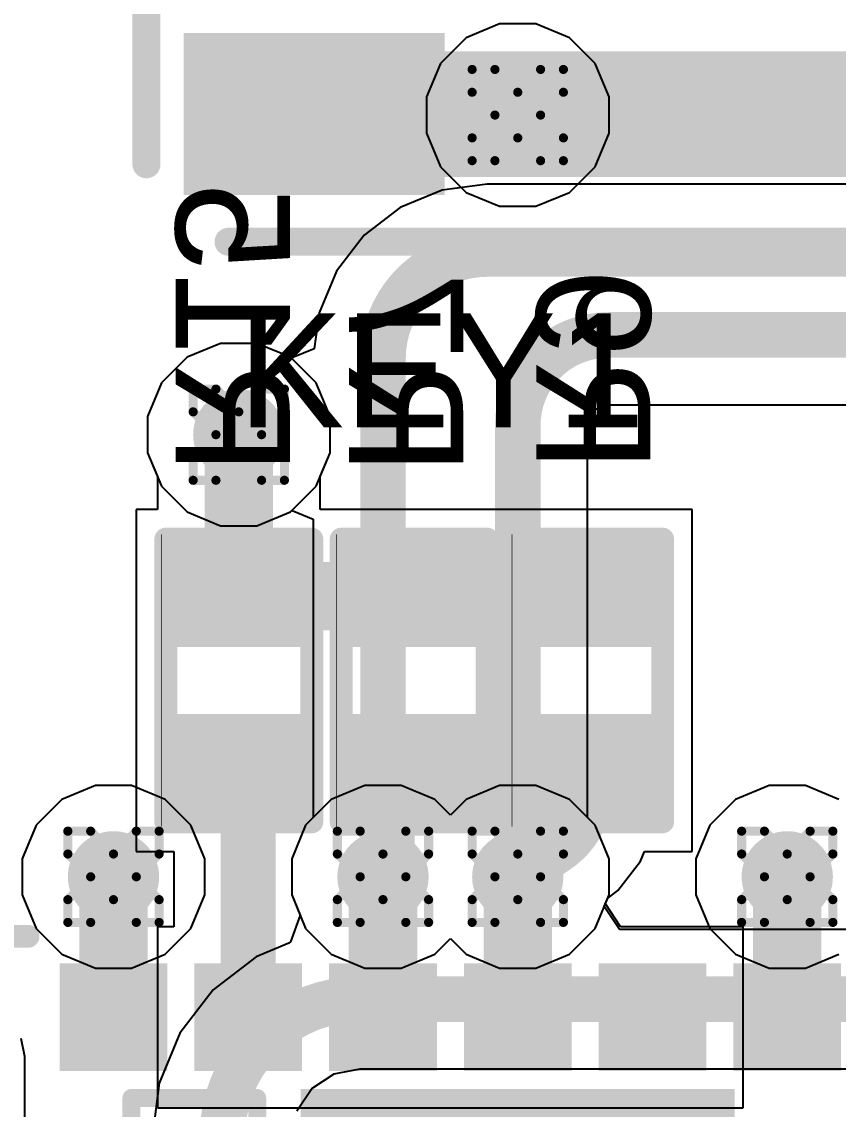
# Model space of a CAD drawing. Header units: inches. Extents: x -0.5 to 14, y -0.2 to 4.7.
# Drawn here: x 0.1427 to 0.3216, y 1.3517 to 1.5902 of the extents above; entities that cross this region are included whole.
import ezdxf

# ---------------------------------------------------------------- set-up
doc = ezdxf.new("R2010")
doc.units = ezdxf.units.IN
doc.header["$MEASUREMENT"] = 0
for name, color, linetype in [('Bottom Layer', 5, 'Continuous'), ('Bottom Overlay', 54, 'Continuous'), ('Bottom Paste', 16, 'Continuous'), ('Bottom Solder', 6, 'Continuous'), ('Drill Drawing', 1, 'Continuous'), ('GND', 16, 'Continuous'), ('POWER', 76, 'Continuous'), ('Top Layer', 1, 'Continuous'), ('Top Overlay', 2, 'Continuous'), ('Top Paste', 8, 'Continuous'), ('Top Solder', 216, 'Continuous'), ('Via Holes', 16, 'Continuous')]:
    doc.layers.add(name, color=color, linetype=linetype)
doc.styles.add('Arial', font='', dxfattribs={"height": 0.2})
doc.styles.get('Arial').set_extended_font_data('Arial')

# ---------------------------------------------------------------- blocks, each defined once
blk = doc.blocks.new('R___0402_B_3')
at = {"layer": 'Bottom Layer'}
for points in [[(-0.0095, 0.0125), (-0.0095, -0.0125), (-0.0275, -0.0125), (-0.0275, 0.0125)], [(0.0275, 0.0125), (0.0275, -0.0125), (0.0095, -0.0125), (0.0095, 0.0125)]]:
    blk.add_hatch(color=5, dxfattribs=at).paths.add_polyline_path(points)
at = {"layer": 'Bottom Paste'}
for points in [[(-0.0095, 0.0125), (-0.0095, -0.0125), (-0.0275, -0.0125), (-0.0275, 0.0125)], [(0.0275, 0.0125), (0.0275, -0.0125), (0.0095, -0.0125), (0.0095, 0.0125)]]:
    blk.add_hatch(color=16, dxfattribs=at).paths.add_polyline_path(points)
at = {"layer": 'Bottom Solder'}
for points in [[(-0.00733, 0.01467), (-0.00733, -0.01467), (-0.02967, -0.01467), (-0.02967, 0.01467)], [(0.02967, 0.01467), (0.02967, -0.01467), (0.00733, -0.01467), (0.00733, 0.01467)]]:
    blk.add_hatch(color=6, dxfattribs=at).paths.add_polyline_path(points)
at = {"layer": 'Bottom Overlay'}
for points, const_width in [([(-0.031, 0.016), (0.031, 0.016)], 0.005), ([(-0.031, 0.016), (-0.031, -0.016)], 0.005), ([(-0.032, 0.017), (0.032, 0.017)], 0.000127), ([(0.031, 0.016), (0.031, -0.016)], 0.005), ([(-0.031, -0.016), (0.031, -0.016)], 0.005)]:
    blk.add_lwpolyline(points, dxfattribs=dict(at, const_width=const_width))
for points, const_width in [([(-0.03225, 0.016, 1), (-0.02975, 0.016, 1)], 0.0025), ([(-0.03225, 0.016, 1), (-0.02975, 0.016, 1)], 0.0025), ([(-0.03203, 0.017, 1), (-0.03197, 0.017, 1)], 0.0000635), ([(0.02975, 0.016, 1), (0.03225, 0.016, 1)], 0.0025), ([(0.02975, 0.016, 1), (0.03225, 0.016, 1)], 0.0025), ([(0.03197, 0.017, 1), (0.03203, 0.017, 1)], 0.0000635), ([(-0.03225, -0.016, 1), (-0.02975, -0.016, 1)], 0.0025), ([(-0.03225, -0.016, 1), (-0.02975, -0.016, 1)], 0.0025), ([(0.02975, -0.016, 1), (0.03225, -0.016, 1)], 0.0025), ([(0.02975, -0.016, 1), (0.03225, -0.016, 1)], 0.0025)]:
    blk.add_lwpolyline(points, format="xyb", close=True, dxfattribs=dict(at, const_width=const_width))
blk = doc.blocks.new('R___0402_B_7')
at = {"layer": 'Bottom Layer'}
for points in [[(-0.0095, 0.0125), (-0.0095, -0.0125), (-0.0275, -0.0125), (-0.0275, 0.0125)], [(0.0275, 0.0125), (0.0275, -0.0125), (0.0095, -0.0125), (0.0095, 0.0125)]]:
    blk.add_hatch(color=5, dxfattribs=at).paths.add_polyline_path(points)
at = {"layer": 'Bottom Paste'}
for points in [[(-0.0095, 0.0125), (-0.0095, -0.0125), (-0.0275, -0.0125), (-0.0275, 0.0125)], [(0.0275, 0.0125), (0.0275, -0.0125), (0.0095, -0.0125), (0.0095, 0.0125)]]:
    blk.add_hatch(color=16, dxfattribs=at).paths.add_polyline_path(points)
at = {"layer": 'Bottom Solder'}
for points in [[(-0.00733, 0.01467), (-0.00733, -0.01467), (-0.02967, -0.01467), (-0.02967, 0.01467)], [(0.02967, 0.01467), (0.02967, -0.01467), (0.00733, -0.01467), (0.00733, 0.01467)]]:
    blk.add_hatch(color=6, dxfattribs=at).paths.add_polyline_path(points)
at = {"layer": 'Bottom Overlay'}
for points, const_width in [([(-0.031, 0.016), (-0.031, -0.016)], 0.005), ([(-0.031, 0.016), (0.031, 0.016)], 0.005), ([(-0.032, 0.017), (0.032, 0.017)], 0.000127), ([(0.031, 0.016), (0.031, -0.016)], 0.005), ([(-0.031, -0.016), (0.031, -0.016)], 0.005)]:
    blk.add_lwpolyline(points, dxfattribs=dict(at, const_width=const_width))
for points, const_width in [([(-0.03225, 0.016, 1), (-0.02975, 0.016, 1)], 0.0025), ([(-0.03225, 0.016, 1), (-0.02975, 0.016, 1)], 0.0025), ([(-0.03203, 0.017, 1), (-0.03197, 0.017, 1)], 0.0000635), ([(0.02975, 0.016, 1), (0.03225, 0.016, 1)], 0.0025), ([(0.02975, 0.016, 1), (0.03225, 0.016, 1)], 0.0025), ([(0.03197, 0.017, 1), (0.03203, 0.017, 1)], 0.0000635), ([(-0.03225, -0.016, 1), (-0.02975, -0.016, 1)], 0.0025), ([(-0.03225, -0.016, 1), (-0.02975, -0.016, 1)], 0.0025), ([(0.02975, -0.016, 1), (0.03225, -0.016, 1)], 0.0025), ([(0.02975, -0.016, 1), (0.03225, -0.016, 1)], 0.0025)]:
    blk.add_lwpolyline(points, format="xyb", close=True, dxfattribs=dict(at, const_width=const_width))
blk = doc.blocks.new('R___0402_B_8')
at = {"layer": 'Bottom Layer'}
for points in [[(-0.0095, 0.0125), (-0.0095, -0.0125), (-0.0275, -0.0125), (-0.0275, 0.0125)], [(0.0275, 0.0125), (0.0275, -0.0125), (0.0095, -0.0125), (0.0095, 0.0125)]]:
    blk.add_hatch(color=5, dxfattribs=at).paths.add_polyline_path(points)
at = {"layer": 'Bottom Paste'}
for points in [[(-0.0095, 0.0125), (-0.0095, -0.0125), (-0.0275, -0.0125), (-0.0275, 0.0125)], [(0.0275, 0.0125), (0.0275, -0.0125), (0.0095, -0.0125), (0.0095, 0.0125)]]:
    blk.add_hatch(color=16, dxfattribs=at).paths.add_polyline_path(points)
at = {"layer": 'Bottom Solder'}
for points in [[(-0.00733, 0.01467), (-0.00733, -0.01467), (-0.02967, -0.01467), (-0.02967, 0.01467)], [(0.02967, 0.01467), (0.02967, -0.01467), (0.00733, -0.01467), (0.00733, 0.01467)]]:
    blk.add_hatch(color=6, dxfattribs=at).paths.add_polyline_path(points)
at = {"layer": 'Bottom Overlay'}
for points, const_width in [([(-0.031, 0.016), (-0.031, -0.016)], 0.005), ([(-0.031, 0.016), (0.031, 0.016)], 0.005), ([(-0.032, 0.017), (0.032, 0.017)], 0.000127), ([(0.031, 0.016), (0.031, -0.016)], 0.005), ([(-0.031, -0.016), (0.031, -0.016)], 0.005)]:
    blk.add_lwpolyline(points, dxfattribs=dict(at, const_width=const_width))
for points, const_width in [([(-0.03225, 0.016, 1), (-0.02975, 0.016, 1)], 0.0025), ([(-0.03225, 0.016, 1), (-0.02975, 0.016, 1)], 0.0025), ([(-0.03203, 0.017, 1), (-0.03197, 0.017, 1)], 0.0000635), ([(0.02975, 0.016, 1), (0.03225, 0.016, 1)], 0.0025), ([(0.02975, 0.016, 1), (0.03225, 0.016, 1)], 0.0025), ([(0.03197, 0.017, 1), (0.03203, 0.017, 1)], 0.0000635), ([(-0.03225, -0.016, 1), (-0.02975, -0.016, 1)], 0.0025), ([(-0.03225, -0.016, 1), (-0.02975, -0.016, 1)], 0.0025), ([(0.02975, -0.016, 1), (0.03225, -0.016, 1)], 0.0025), ([(0.02975, -0.016, 1), (0.03225, -0.016, 1)], 0.0025)]:
    blk.add_lwpolyline(points, format="xyb", close=True, dxfattribs=dict(at, const_width=const_width))
blk = doc.blocks.new('VL53L5CXV0GC_1_B_22')
at = {"layer": 'Bottom Layer'}
for points in [[(-0.04559, 0.02362), (0.04559, 0.02362), (0.04559, -0.02363), (-0.04559, -0.02363)], [(-0.06889, -0.03149), (-0.04921, -0.03149), (-0.04921, -0.05118), (-0.06889, -0.05118)], [(-0.03937, -0.03149), (-0.01969, -0.03149), (-0.01969, -0.05118), (-0.03937, -0.05118)], [(-0.00984, -0.03149), (0.00984, -0.03149), (0.00984, -0.05118), (-0.00984, -0.05118)], [(0.01969, -0.03149), (0.03937, -0.03149), (0.03937, -0.05118), (0.01969, -0.05118)], [(0.04922, -0.03149), (0.0689, -0.03149), (0.0689, -0.05118), (0.04922, -0.05118)], [(0.07874, -0.03149), (0.09842, -0.03149), (0.09842, -0.05118), (0.07874, -0.05118)]]:
    blk.add_hatch(color=5, dxfattribs=at).paths.add_polyline_path(points)
at = {"layer": 'Bottom Paste'}
for points in [[(-0.04559, 0.02362), (0.04559, 0.02362), (0.04559, -0.02363), (-0.04559, -0.02363)], [(-0.06889, -0.03149), (-0.04921, -0.03149), (-0.04921, -0.05118), (-0.06889, -0.05118)], [(-0.03937, -0.03149), (-0.01969, -0.03149), (-0.01969, -0.05118), (-0.03937, -0.05118)], [(-0.00984, -0.03149), (0.00984, -0.03149), (0.00984, -0.05118), (-0.00984, -0.05118)], [(0.01969, -0.03149), (0.03937, -0.03149), (0.03937, -0.05118), (0.01969, -0.05118)], [(0.04922, -0.03149), (0.0689, -0.03149), (0.0689, -0.05118), (0.04922, -0.05118)], [(0.07874, -0.03149), (0.09842, -0.03149), (0.09842, -0.05118), (0.07874, -0.05118)]]:
    blk.add_hatch(color=16, dxfattribs=at).paths.add_polyline_path(points)
at = {"layer": 'Bottom Solder'}
for points in [[(-0.04756, 0.02559), (0.04756, 0.02559), (0.04756, -0.0256), (-0.04756, -0.0256)], [(-0.07086, -0.02952), (-0.04724, -0.02952), (-0.04724, -0.05315), (-0.07086, -0.05315)], [(-0.04134, -0.02952), (-0.01772, -0.02952), (-0.01772, -0.05315), (-0.04134, -0.05315)], [(-0.01181, -0.02952), (0.01181, -0.02952), (0.01181, -0.05315), (-0.01181, -0.05315)], [(0.01772, -0.02952), (0.04134, -0.02952), (0.04134, -0.05315), (0.01772, -0.05315)], [(0.04725, -0.02952), (0.07087, -0.02952), (0.07087, -0.05315), (0.04725, -0.05315)], [(0.07677, -0.02952), (0.10039, -0.02952), (0.10039, -0.05315), (0.07677, -0.05315)]]:
    blk.add_hatch(color=6, dxfattribs=at).paths.add_polyline_path(points)
at = {"layer": 'Bottom Overlay'}
for points, const_width in [([(0.05709, 0.02361), (0.05709, -0.02363)], 0.00394), ([(0.08465, 0.02361), (0.08465, -0.02363)], 0.00394), ([(0.08465, -0.02363), (0.05709, -0.02363)], 0.00394), ([(0.12599, -0.05906), (0.10729, -0.05906)], 0.005)]:
    blk.add_lwpolyline(points, dxfattribs=dict(at, const_width=const_width))
for points, const_width in [([(0.05611, -0.02363, 1), (0.05807, -0.02363, 1)], 0.00197), ([(0.05611, -0.02363, 1), (0.05807, -0.02363, 1)], 0.00197), ([(0.08367, -0.02363, 1), (0.08563, -0.02363, 1)], 0.00197), ([(0.08367, -0.02363, 1), (0.08563, -0.02363, 1)], 0.00197), ([(0.10604, -0.05906, 1), (0.10854, -0.05906, 1)], 0.0025)]:
    blk.add_lwpolyline(points, format="xyb", close=True, dxfattribs=dict(at, const_width=const_width))
blk = doc.blocks.new('TSW_SMD_6_6_5_33')
at = {"layer": 'Top Layer'}
blk.add_hatch(color=1, dxfattribs=at).paths.add_polyline_path([(0.14862, 0.10278), (0.19783, 0.10278), (0.19783, 0.07522), (0.14862, 0.07522)])
at = {"layer": 'Top Paste'}
blk.add_hatch(color=8, dxfattribs=at).paths.add_polyline_path([(0.14862, 0.10278), (0.19783, 0.10278), (0.19783, 0.07522), (0.14862, 0.07522)])
at = {"layer": 'Top Solder'}
blk.add_hatch(color=216, dxfattribs=at).paths.add_polyline_path([(0.14462, 0.10678), (0.20183, 0.10678), (0.20183, 0.07122), (0.14462, 0.07122)])
at = {"layer": 'Top Overlay', "const_width": 0.00616}
for points in [[(0.192, 0.117), (0.012, 0.117)], [(0.21, 0.1), (0.21, 0)]]:
    blk.add_lwpolyline(points, dxfattribs=at)
at = {"layer": 'Top Overlay', "const_width": 0.00308}
for points in [[(0.19046, 0.117, 1), (0.19354, 0.117, 1)], [(0.20846, 0.1, 1), (0.21154, 0.1, 1)]]:
    blk.add_lwpolyline(points, format="xyb", close=True, dxfattribs=at)

msp = doc.modelspace()

# ---------------------------------------------------------------- hatches: boundary and pattern name
at = {"layer": 'Bottom Layer'}
h = msp.add_hatch(color=5, dxfattribs=at)
edge = h.paths.add_edge_path()
edge.add_arc((0.25136, 1.56971), 0.01, 0, 360)
h = msp.add_hatch(color=5, dxfattribs=at)
edge = h.paths.add_edge_path()
edge.add_arc((0.19023, 1.49964), 0.01, 0, 360)
h = msp.add_hatch(color=5, dxfattribs=at)
edge = h.paths.add_edge_path()
edge.add_arc((0.16278, 1.40271), 0.01, 0, 360)
h = msp.add_hatch(color=5, dxfattribs=at)
edge = h.paths.add_edge_path()
edge.add_arc((0.22183, 1.40271), 0.01, 0, 360)
h = msp.add_hatch(color=5, dxfattribs=at)
edge = h.paths.add_edge_path()
edge.add_arc((0.25136, 1.40271), 0.01, 0, 360)
h = msp.add_hatch(color=5, dxfattribs=at)
edge = h.paths.add_edge_path()
edge.add_arc((0.31041, 1.40271), 0.01, 0, 360)
at = {"layer": 'GND'}
h = msp.add_hatch(color=16, dxfattribs=at)
edge = h.paths.add_edge_path()
edge.add_arc((0.25136, 1.56971), 0.01, 0, 360)
h = msp.add_hatch(color=16, dxfattribs=at)
edge = h.paths.add_edge_path()
edge.add_arc((0.19023, 1.49964), 0.01, 0, 360)
h = msp.add_hatch(color=16, dxfattribs=at)
edge = h.paths.add_edge_path()
edge.add_arc((0.16278, 1.40271), 0.01, 0, 360)
h = msp.add_hatch(color=16, dxfattribs=at)
edge = h.paths.add_edge_path()
edge.add_arc((0.22183, 1.40271), 0.01, 0, 360)
h = msp.add_hatch(color=16, dxfattribs=at)
edge = h.paths.add_edge_path()
edge.add_arc((0.25136, 1.40271), 0.01, 0, 360)
h = msp.add_hatch(color=16, dxfattribs=at)
edge = h.paths.add_edge_path()
edge.add_arc((0.31041, 1.40271), 0.01, 0, 360)
at = {"layer": 'POWER'}
h = msp.add_hatch(color=76, dxfattribs=at)
edge = h.paths.add_edge_path()
edge.add_arc((0.25136, 1.56971), 0.01, 0, 360)
h = msp.add_hatch(color=76, dxfattribs=at)
edge = h.paths.add_edge_path()
edge.add_arc((0.19023, 1.49964), 0.01, 0, 360)
h = msp.add_hatch(color=76, dxfattribs=at)
edge = h.paths.add_edge_path()
edge.add_arc((0.16278, 1.40271), 0.01, 0, 360)
h = msp.add_hatch(color=76, dxfattribs=at)
edge = h.paths.add_edge_path()
edge.add_arc((0.22183, 1.40271), 0.01, 0, 360)
h = msp.add_hatch(color=76, dxfattribs=at)
edge = h.paths.add_edge_path()
edge.add_arc((0.25136, 1.40271), 0.01, 0, 360)
h = msp.add_hatch(color=76, dxfattribs=at)
edge = h.paths.add_edge_path()
edge.add_arc((0.31041, 1.40271), 0.01, 0, 360)
at = {"layer": 'Top Layer'}
msp.add_hatch(color=1, dxfattribs=at).paths.add_polyline_path([(0.18217, 1.55616), (0.37861, 1.55616), (0.37861, 1.58372), (0.18217, 1.58372)])
h = msp.add_hatch(color=1, dxfattribs=at)
edge = h.paths.add_edge_path()
edge.add_arc((0.25136, 1.56971), 0.01, 0, 360)
h = msp.add_hatch(color=1, dxfattribs=at)
edge = h.paths.add_edge_path()
edge.add_arc((0.19023, 1.49964), 0.01, 0, 360)
h = msp.add_hatch(color=1, dxfattribs=at)
edge = h.paths.add_edge_path()
edge.add_arc((0.16278, 1.40271), 0.01, 0, 360)
h = msp.add_hatch(color=1, dxfattribs=at)
edge = h.paths.add_edge_path()
edge.add_arc((0.22183, 1.40271), 0.01, 0, 360)
h = msp.add_hatch(color=1, dxfattribs=at)
edge = h.paths.add_edge_path()
edge.add_arc((0.25136, 1.40271), 0.01, 0, 360)
h = msp.add_hatch(color=1, dxfattribs=at)
edge = h.paths.add_edge_path()
edge.add_arc((0.31041, 1.40271), 0.01, 0, 360)
at = {"layer": 'Via Holes'}
h = msp.add_hatch(color=7, dxfattribs=at)
edge = h.paths.add_edge_path()
edge.add_arc((0.25136, 1.56971), 0.005, 0, 360)
h = msp.add_hatch(color=7, dxfattribs=at)
edge = h.paths.add_edge_path()
edge.add_arc((0.19023, 1.49964), 0.005, 0, 360)
h = msp.add_hatch(color=7, dxfattribs=at)
edge = h.paths.add_edge_path()
edge.add_arc((0.16278, 1.40271), 0.005, 0, 360)
h = msp.add_hatch(color=7, dxfattribs=at)
edge = h.paths.add_edge_path()
edge.add_arc((0.22183, 1.40271), 0.005, 0, 360)
h = msp.add_hatch(color=7, dxfattribs=at)
edge = h.paths.add_edge_path()
edge.add_arc((0.25136, 1.40271), 0.005, 0, 360)
h = msp.add_hatch(color=7, dxfattribs=at)
edge = h.paths.add_edge_path()
edge.add_arc((0.31041, 1.40271), 0.005, 0, 360)

# ---------------------------------------------------------------- linework, layer by layer
at = {"layer": 'Bottom Layer'}
for p, q in [((0.18625, 1.51964), (0.1789, 1.5166)), ((0.19421, 1.51964), (0.18625, 1.51964)), ((0.20156, 1.5166), (0.19421, 1.51964)), ((0.1789, 1.5166), (0.17328, 1.51097)), ((0.20719, 1.51097), (0.20156, 1.5166)), ((0.17328, 1.51097), (0.17023, 1.50362)), ((0.21023, 1.50362), (0.20719, 1.51097)), ((0.17023, 1.50362), (0.17023, 1.49567)), ((0.21023, 1.49567), (0.21023, 1.50362)), ((0.17023, 1.49567), (0.17239, 1.49045)), ((0.20808, 1.49046), (0.21023, 1.49567)), ((0.17239, 1.49045), (0.17239, 1.48325)), ((0.20808, 1.48325), (0.20808, 1.49046)), ((0.17239, 1.48325), (0.16774, 1.48325)), ((0.16774, 1.48325), (0.16774, 1.44525)), ((0.25117, 1.48325), (0.20808, 1.48325)), ((0.2896, 1.48325), (0.25117, 1.48325)), ((0.25117, 1.48325), (0.25117, 1.48325)), ((0.2896, 1.44525), (0.2896, 1.48325)), ((0.16774, 1.44525), (0.16774, 1.40825)), ((0.2896, 1.40825), (0.2896, 1.44525)), ((0.16774, 1.40825), (0.17599, 1.40825)), ((0.17599, 1.40825), (0.17599, 1.39177)), ((0.27822, 1.4061), (0.27911, 1.40825)), ((0.27911, 1.40825), (0.2896, 1.40825)), ((0.27329, 1.39968), (0.27822, 1.4061)), ((0.27105, 1.39796), (0.27329, 1.39968)), ((0.27055, 1.39677), (0.27105, 1.39796)), ((0.27389, 1.39177), (0.27055, 1.39677)), ((0.17599, 1.39177), (0.17246, 1.39177)), ((0.17246, 1.39177), (0.17246, 1.35208)), ((0.30074, 1.39177), (0.27389, 1.39177)), ((0.30074, 1.35208), (0.30074, 1.39177)), ((0.17246, 1.35208), (0.30074, 1.35208))]:
    msp.add_line(p, q, dxfattribs=at)
for points, const_width in [([(0.19024, 1.46425), (0.19024, 1.49964)], 0.015), ([(0.19024, 1.46425), (0.2671, 1.46425)], 0.015), ([(0.22375, 1.42325), (0.22775, 1.42725)], 0.01), ([(0.22775, 1.42725), (0.22867, 1.42725)], 0.01), ([(0.2671, 1.4216), (0.2671, 1.42725)], 0.01), ([(0.1923, 1.37193), (0.1923, 1.42425)], 0.012), ([(0.22375, 1.40462), (0.22375, 1.42325)], 0.01), ([(0.25136, 1.40271), (0.26008, 1.40849)], 0.01), ([(0.16278, 1.37193), (0.16278, 1.40271)], 0.015), ([(0.22183, 1.37193), (0.22183, 1.40271)], 0.015), ([(0.22183, 1.40271), (0.22375, 1.40462)], 0.01), ([(0.25136, 1.37193), (0.25136, 1.40271)], 0.015), ([(0.31041, 1.37193), (0.31041, 1.40271)], 0.015)]:
    msp.add_lwpolyline(points, dxfattribs=dict(at, const_width=const_width))
for points, const_width in [([(0.18649, 1.49964, 1), (0.19399, 1.49964, 1)], 0.0075), ([(0.18649, 1.46425, 1), (0.19399, 1.46425, 1)], 0.0075), ([(0.18649, 1.46425, 1), (0.19399, 1.46425, 1)], 0.0075), ([(0.26335, 1.46425, 1), (0.27085, 1.46425, 1)], 0.0075), ([(0.22525, 1.42725, 1), (0.23025, 1.42725, 1)], 0.005), ([(0.22525, 1.42725, 1), (0.23025, 1.42725, 1)], 0.005), ([(0.22617, 1.42725, 1), (0.23117, 1.42725, 1)], 0.005), ([(0.2646, 1.42725, 1), (0.2696, 1.42725, 1)], 0.005), ([(0.1893, 1.42425, 1), (0.1953, 1.42425, 1)], 0.006), ([(0.22125, 1.42325, 1), (0.22625, 1.42325, 1)], 0.005), ([(0.22125, 1.42325, 1), (0.22625, 1.42325, 1)], 0.005), ([(0.2646, 1.4216, 1), (0.2696, 1.4216, 1)], 0.005), ([(0.2646, 1.4216, 1), (0.2696, 1.4216, 1)], 0.005), ([(0.25758, 1.40849, 1), (0.26258, 1.40849, 1)], 0.005), ([(0.25758, 1.40849, 1), (0.26258, 1.40849, 1)], 0.005), ([(0.15903, 1.40271, 1), (0.16653, 1.40271, 1)], 0.0075), ([(0.21808, 1.40271, 1), (0.22558, 1.40271, 1)], 0.0075), ([(0.22125, 1.40462, 1), (0.22625, 1.40462, 1)], 0.005), ([(0.22125, 1.40462, 1), (0.22625, 1.40462, 1)], 0.005), ([(0.24761, 1.40271, 1), (0.25511, 1.40271, 1)], 0.0075), ([(0.30666, 1.40271, 1), (0.31416, 1.40271, 1)], 0.0075), ([(0.21933, 1.40271, 1), (0.22433, 1.40271, 1)], 0.005), ([(0.24886, 1.40271, 1), (0.25386, 1.40271, 1)], 0.005), ([(0.15903, 1.37193, 1), (0.16653, 1.37193, 1)], 0.0075), ([(0.21808, 1.37193, 1), (0.22558, 1.37193, 1)], 0.0075), ([(0.24761, 1.37193, 1), (0.25511, 1.37193, 1)], 0.0075), ([(0.30666, 1.37193, 1), (0.31416, 1.37193, 1)], 0.0075), ([(0.1893, 1.37193, 1), (0.1953, 1.37193, 1)], 0.006)]:
    msp.add_lwpolyline(points, format="xyb", close=True, dxfattribs=dict(at, const_width=const_width))
at = {"layer": 'Bottom Layer', "const_width": 0.01}
msp.add_lwpolyline([(0.2671, 1.4216, -0.251161), (0.26008, 1.40849)], format="xyb", dxfattribs=at)
at = {"layer": 'Drill Drawing', "const_width": 0.002}
for points in [[(0.24136, 1.57471), (0.24136, 1.57971)], [(0.24136, 1.57971), (0.24636, 1.57971)], [(0.24636, 1.57971), (0.25136, 1.57471)], [(0.25136, 1.57471), (0.25636, 1.57971)], [(0.25636, 1.57971), (0.26136, 1.57971)], [(0.26136, 1.57471), (0.26136, 1.57971)], [(0.24136, 1.57471), (0.24636, 1.56971)], [(0.25636, 1.56971), (0.26136, 1.57471)], [(0.24136, 1.56471), (0.24636, 1.56971)], [(0.25636, 1.56971), (0.26136, 1.56471)], [(0.24136, 1.55971), (0.24136, 1.56471)], [(0.24636, 1.55971), (0.25136, 1.56471)], [(0.25136, 1.56471), (0.25636, 1.55971)], [(0.26136, 1.55971), (0.26136, 1.56471)], [(0.24136, 1.55971), (0.24636, 1.55971)], [(0.25636, 1.55971), (0.26136, 1.55971)], [(0.18023, 1.50464), (0.18023, 1.50964)], [(0.18023, 1.50964), (0.18523, 1.50964)], [(0.18523, 1.50964), (0.19023, 1.50464)], [(0.19023, 1.50464), (0.19523, 1.50964)], [(0.19523, 1.50964), (0.20023, 1.50964)], [(0.20023, 1.50464), (0.20023, 1.50964)], [(0.18023, 1.50464), (0.18523, 1.49964)], [(0.19523, 1.49964), (0.20023, 1.50464)], [(0.18023, 1.49464), (0.18523, 1.49964)], [(0.19523, 1.49964), (0.20023, 1.49464)], [(0.18023, 1.48964), (0.18023, 1.49464)], [(0.18523, 1.48964), (0.19023, 1.49464)], [(0.19023, 1.49464), (0.19523, 1.48964)], [(0.20023, 1.48964), (0.20023, 1.49464)], [(0.18023, 1.48964), (0.18523, 1.48964)], [(0.19523, 1.48964), (0.20023, 1.48964)], [(0.15278, 1.4077), (0.15278, 1.41271)], [(0.15278, 1.41271), (0.15778, 1.41271)], [(0.15778, 1.41271), (0.16278, 1.4077)], [(0.16278, 1.4077), (0.16778, 1.41271)], [(0.16778, 1.41271), (0.17278, 1.41271)], [(0.17278, 1.4077), (0.17278, 1.41271)], [(0.21183, 1.4077), (0.21183, 1.41271)], [(0.21183, 1.41271), (0.21683, 1.41271)], [(0.21683, 1.41271), (0.22183, 1.4077)], [(0.22183, 1.4077), (0.22683, 1.41271)], [(0.22683, 1.41271), (0.23183, 1.41271)], [(0.23183, 1.4077), (0.23183, 1.41271)], [(0.24136, 1.4077), (0.24136, 1.41271)], [(0.24136, 1.41271), (0.24636, 1.41271)], [(0.24636, 1.41271), (0.25136, 1.4077)], [(0.25136, 1.4077), (0.25636, 1.41271)], [(0.25636, 1.41271), (0.26136, 1.41271)], [(0.26136, 1.4077), (0.26136, 1.41271)], [(0.30041, 1.4077), (0.30041, 1.41271)], [(0.30041, 1.41271), (0.30541, 1.41271)], [(0.30541, 1.41271), (0.31041, 1.4077)], [(0.31041, 1.4077), (0.31541, 1.41271)], [(0.31541, 1.41271), (0.32041, 1.41271)], [(0.32041, 1.4077), (0.32041, 1.41271)], [(0.15278, 1.4077), (0.15778, 1.40271)], [(0.16778, 1.40271), (0.17278, 1.4077)], [(0.21183, 1.4077), (0.21683, 1.40271)], [(0.22683, 1.40271), (0.23183, 1.4077)], [(0.24136, 1.4077), (0.24636, 1.40271)], [(0.25636, 1.40271), (0.26136, 1.4077)], [(0.30041, 1.4077), (0.30541, 1.40271)], [(0.31541, 1.40271), (0.32041, 1.4077)], [(0.15278, 1.3977), (0.15778, 1.40271)], [(0.16778, 1.40271), (0.17278, 1.3977)], [(0.21183, 1.3977), (0.21683, 1.40271)], [(0.22683, 1.40271), (0.23183, 1.3977)], [(0.24136, 1.3977), (0.24636, 1.40271)], [(0.25636, 1.40271), (0.26136, 1.3977)], [(0.30041, 1.3977), (0.30541, 1.40271)], [(0.31541, 1.40271), (0.32041, 1.3977)], [(0.15278, 1.39271), (0.15278, 1.3977)], [(0.15778, 1.39271), (0.16278, 1.3977)], [(0.16278, 1.3977), (0.16778, 1.39271)], [(0.17278, 1.39271), (0.17278, 1.3977)], [(0.21183, 1.39271), (0.21183, 1.3977)], [(0.21683, 1.39271), (0.22183, 1.3977)], [(0.22183, 1.3977), (0.22683, 1.39271)], [(0.23183, 1.39271), (0.23183, 1.3977)], [(0.24136, 1.39271), (0.24136, 1.3977)], [(0.24636, 1.39271), (0.25136, 1.3977)], [(0.25136, 1.3977), (0.25636, 1.39271)], [(0.26136, 1.39271), (0.26136, 1.3977)], [(0.30041, 1.39271), (0.30041, 1.3977)], [(0.30541, 1.39271), (0.31041, 1.3977)], [(0.31041, 1.3977), (0.31541, 1.39271)], [(0.32041, 1.39271), (0.32041, 1.3977)], [(0.15278, 1.39271), (0.15778, 1.39271)], [(0.16778, 1.39271), (0.17278, 1.39271)], [(0.21183, 1.39271), (0.21683, 1.39271)], [(0.22683, 1.39271), (0.23183, 1.39271)], [(0.24136, 1.39271), (0.24636, 1.39271)], [(0.25636, 1.39271), (0.26136, 1.39271)], [(0.30041, 1.39271), (0.30541, 1.39271)], [(0.31541, 1.39271), (0.32041, 1.39271)]]:
    msp.add_lwpolyline(points, dxfattribs=at)
at = {"layer": 'Drill Drawing', "const_width": 0.001}
for points in [[(0.24086, 1.57971, 1), (0.24186, 1.57971, 1)], [(0.24086, 1.57971, 1), (0.24186, 1.57971, 1)], [(0.24586, 1.57971, 1), (0.24686, 1.57971, 1)], [(0.24586, 1.57971, 1), (0.24686, 1.57971, 1)], [(0.25586, 1.57971, 1), (0.25686, 1.57971, 1)], [(0.25586, 1.57971, 1), (0.25686, 1.57971, 1)], [(0.26086, 1.57971, 1), (0.26186, 1.57971, 1)], [(0.26086, 1.57971, 1), (0.26186, 1.57971, 1)], [(0.24086, 1.57471, 1), (0.24186, 1.57471, 1)], [(0.24086, 1.57471, 1), (0.24186, 1.57471, 1)], [(0.25086, 1.57471, 1), (0.25186, 1.57471, 1)], [(0.25086, 1.57471, 1), (0.25186, 1.57471, 1)], [(0.26086, 1.57471, 1), (0.26186, 1.57471, 1)], [(0.26086, 1.57471, 1), (0.26186, 1.57471, 1)], [(0.24586, 1.56971, 1), (0.24686, 1.56971, 1)], [(0.24586, 1.56971, 1), (0.24686, 1.56971, 1)], [(0.25586, 1.56971, 1), (0.25686, 1.56971, 1)], [(0.25586, 1.56971, 1), (0.25686, 1.56971, 1)], [(0.24086, 1.56471, 1), (0.24186, 1.56471, 1)], [(0.24086, 1.56471, 1), (0.24186, 1.56471, 1)], [(0.25086, 1.56471, 1), (0.25186, 1.56471, 1)], [(0.25086, 1.56471, 1), (0.25186, 1.56471, 1)], [(0.26086, 1.56471, 1), (0.26186, 1.56471, 1)], [(0.26086, 1.56471, 1), (0.26186, 1.56471, 1)], [(0.24086, 1.55971, 1), (0.24186, 1.55971, 1)], [(0.24086, 1.55971, 1), (0.24186, 1.55971, 1)], [(0.24586, 1.55971, 1), (0.24686, 1.55971, 1)], [(0.24586, 1.55971, 1), (0.24686, 1.55971, 1)], [(0.25586, 1.55971, 1), (0.25686, 1.55971, 1)], [(0.25586, 1.55971, 1), (0.25686, 1.55971, 1)], [(0.26086, 1.55971, 1), (0.26186, 1.55971, 1)], [(0.26086, 1.55971, 1), (0.26186, 1.55971, 1)], [(0.17973, 1.50964, 1), (0.18073, 1.50964, 1)], [(0.17973, 1.50964, 1), (0.18073, 1.50964, 1)], [(0.18473, 1.50964, 1), (0.18573, 1.50964, 1)], [(0.18473, 1.50964, 1), (0.18573, 1.50964, 1)], [(0.19473, 1.50964, 1), (0.19573, 1.50964, 1)], [(0.19473, 1.50964, 1), (0.19573, 1.50964, 1)], [(0.19973, 1.50964, 1), (0.20073, 1.50964, 1)], [(0.19973, 1.50964, 1), (0.20073, 1.50964, 1)], [(0.17973, 1.50464, 1), (0.18073, 1.50464, 1)], [(0.17973, 1.50464, 1), (0.18073, 1.50464, 1)], [(0.18973, 1.50464, 1), (0.19073, 1.50464, 1)], [(0.18973, 1.50464, 1), (0.19073, 1.50464, 1)], [(0.19973, 1.50464, 1), (0.20073, 1.50464, 1)], [(0.19973, 1.50464, 1), (0.20073, 1.50464, 1)], [(0.18473, 1.49964, 1), (0.18573, 1.49964, 1)], [(0.18473, 1.49964, 1), (0.18573, 1.49964, 1)], [(0.19473, 1.49964, 1), (0.19573, 1.49964, 1)], [(0.19473, 1.49964, 1), (0.19573, 1.49964, 1)], [(0.17973, 1.49464, 1), (0.18073, 1.49464, 1)], [(0.17973, 1.49464, 1), (0.18073, 1.49464, 1)], [(0.18973, 1.49464, 1), (0.19073, 1.49464, 1)], [(0.18973, 1.49464, 1), (0.19073, 1.49464, 1)], [(0.19973, 1.49464, 1), (0.20073, 1.49464, 1)], [(0.19973, 1.49464, 1), (0.20073, 1.49464, 1)], [(0.17973, 1.48964, 1), (0.18073, 1.48964, 1)], [(0.17973, 1.48964, 1), (0.18073, 1.48964, 1)], [(0.18473, 1.48964, 1), (0.18573, 1.48964, 1)], [(0.18473, 1.48964, 1), (0.18573, 1.48964, 1)], [(0.19473, 1.48964, 1), (0.19573, 1.48964, 1)], [(0.19473, 1.48964, 1), (0.19573, 1.48964, 1)], [(0.19973, 1.48964, 1), (0.20073, 1.48964, 1)], [(0.19973, 1.48964, 1), (0.20073, 1.48964, 1)], [(0.15228, 1.41271, 1), (0.15328, 1.41271, 1)], [(0.15228, 1.41271, 1), (0.15328, 1.41271, 1)], [(0.15728, 1.41271, 1), (0.15828, 1.41271, 1)], [(0.15728, 1.41271, 1), (0.15828, 1.41271, 1)], [(0.16728, 1.41271, 1), (0.16828, 1.41271, 1)], [(0.16728, 1.41271, 1), (0.16828, 1.41271, 1)], [(0.17228, 1.41271, 1), (0.17328, 1.41271, 1)], [(0.17228, 1.41271, 1), (0.17328, 1.41271, 1)], [(0.21133, 1.41271, 1), (0.21233, 1.41271, 1)], [(0.21133, 1.41271, 1), (0.21233, 1.41271, 1)], [(0.21633, 1.41271, 1), (0.21733, 1.41271, 1)], [(0.21633, 1.41271, 1), (0.21733, 1.41271, 1)], [(0.22633, 1.41271, 1), (0.22733, 1.41271, 1)], [(0.22633, 1.41271, 1), (0.22733, 1.41271, 1)], [(0.23133, 1.41271, 1), (0.23233, 1.41271, 1)], [(0.23133, 1.41271, 1), (0.23233, 1.41271, 1)], [(0.24086, 1.41271, 1), (0.24186, 1.41271, 1)], [(0.24086, 1.41271, 1), (0.24186, 1.41271, 1)], [(0.24586, 1.41271, 1), (0.24686, 1.41271, 1)], [(0.24586, 1.41271, 1), (0.24686, 1.41271, 1)], [(0.25586, 1.41271, 1), (0.25686, 1.41271, 1)], [(0.25586, 1.41271, 1), (0.25686, 1.41271, 1)], [(0.26086, 1.41271, 1), (0.26186, 1.41271, 1)], [(0.26086, 1.41271, 1), (0.26186, 1.41271, 1)], [(0.29991, 1.41271, 1), (0.30091, 1.41271, 1)], [(0.29991, 1.41271, 1), (0.30091, 1.41271, 1)], [(0.30491, 1.41271, 1), (0.30591, 1.41271, 1)], [(0.30491, 1.41271, 1), (0.30591, 1.41271, 1)], [(0.31491, 1.41271, 1), (0.31591, 1.41271, 1)], [(0.31491, 1.41271, 1), (0.31591, 1.41271, 1)], [(0.31991, 1.41271, 1), (0.32091, 1.41271, 1)], [(0.31991, 1.41271, 1), (0.32091, 1.41271, 1)], [(0.15228, 1.4077, 1), (0.15328, 1.4077, 1)], [(0.15228, 1.4077, 1), (0.15328, 1.4077, 1)], [(0.16228, 1.4077, 1), (0.16328, 1.4077, 1)], [(0.16228, 1.4077, 1), (0.16328, 1.4077, 1)], [(0.17228, 1.4077, 1), (0.17328, 1.4077, 1)], [(0.17228, 1.4077, 1), (0.17328, 1.4077, 1)], [(0.21133, 1.4077, 1), (0.21233, 1.4077, 1)], [(0.21133, 1.4077, 1), (0.21233, 1.4077, 1)], [(0.22133, 1.4077, 1), (0.22233, 1.4077, 1)], [(0.22133, 1.4077, 1), (0.22233, 1.4077, 1)], [(0.23133, 1.4077, 1), (0.23233, 1.4077, 1)], [(0.23133, 1.4077, 1), (0.23233, 1.4077, 1)], [(0.24086, 1.4077, 1), (0.24186, 1.4077, 1)], [(0.24086, 1.4077, 1), (0.24186, 1.4077, 1)], [(0.25086, 1.4077, 1), (0.25186, 1.4077, 1)], [(0.25086, 1.4077, 1), (0.25186, 1.4077, 1)], [(0.26086, 1.4077, 1), (0.26186, 1.4077, 1)], [(0.26086, 1.4077, 1), (0.26186, 1.4077, 1)], [(0.29991, 1.4077, 1), (0.30091, 1.4077, 1)], [(0.29991, 1.4077, 1), (0.30091, 1.4077, 1)], [(0.30991, 1.4077, 1), (0.31091, 1.4077, 1)], [(0.30991, 1.4077, 1), (0.31091, 1.4077, 1)], [(0.31991, 1.4077, 1), (0.32091, 1.4077, 1)], [(0.31991, 1.4077, 1), (0.32091, 1.4077, 1)], [(0.15728, 1.40271, 1), (0.15828, 1.40271, 1)], [(0.15728, 1.40271, 1), (0.15828, 1.40271, 1)], [(0.16728, 1.40271, 1), (0.16828, 1.40271, 1)], [(0.16728, 1.40271, 1), (0.16828, 1.40271, 1)], [(0.21633, 1.40271, 1), (0.21733, 1.40271, 1)], [(0.21633, 1.40271, 1), (0.21733, 1.40271, 1)], [(0.22633, 1.40271, 1), (0.22733, 1.40271, 1)], [(0.22633, 1.40271, 1), (0.22733, 1.40271, 1)], [(0.24586, 1.40271, 1), (0.24686, 1.40271, 1)], [(0.24586, 1.40271, 1), (0.24686, 1.40271, 1)], [(0.25586, 1.40271, 1), (0.25686, 1.40271, 1)], [(0.25586, 1.40271, 1), (0.25686, 1.40271, 1)], [(0.30491, 1.40271, 1), (0.30591, 1.40271, 1)], [(0.30491, 1.40271, 1), (0.30591, 1.40271, 1)], [(0.31491, 1.40271, 1), (0.31591, 1.40271, 1)], [(0.31491, 1.40271, 1), (0.31591, 1.40271, 1)], [(0.15228, 1.3977, 1), (0.15328, 1.3977, 1)], [(0.15228, 1.3977, 1), (0.15328, 1.3977, 1)], [(0.16228, 1.3977, 1), (0.16328, 1.3977, 1)], [(0.16228, 1.3977, 1), (0.16328, 1.3977, 1)], [(0.17228, 1.3977, 1), (0.17328, 1.3977, 1)], [(0.17228, 1.3977, 1), (0.17328, 1.3977, 1)], [(0.21133, 1.3977, 1), (0.21233, 1.3977, 1)], [(0.21133, 1.3977, 1), (0.21233, 1.3977, 1)], [(0.22133, 1.3977, 1), (0.22233, 1.3977, 1)], [(0.22133, 1.3977, 1), (0.22233, 1.3977, 1)], [(0.23133, 1.3977, 1), (0.23233, 1.3977, 1)], [(0.23133, 1.3977, 1), (0.23233, 1.3977, 1)], [(0.24086, 1.3977, 1), (0.24186, 1.3977, 1)], [(0.24086, 1.3977, 1), (0.24186, 1.3977, 1)], [(0.25086, 1.3977, 1), (0.25186, 1.3977, 1)], [(0.25086, 1.3977, 1), (0.25186, 1.3977, 1)], [(0.26086, 1.3977, 1), (0.26186, 1.3977, 1)], [(0.26086, 1.3977, 1), (0.26186, 1.3977, 1)], [(0.29991, 1.3977, 1), (0.30091, 1.3977, 1)], [(0.29991, 1.3977, 1), (0.30091, 1.3977, 1)], [(0.30991, 1.3977, 1), (0.31091, 1.3977, 1)], [(0.30991, 1.3977, 1), (0.31091, 1.3977, 1)], [(0.31991, 1.3977, 1), (0.32091, 1.3977, 1)], [(0.31991, 1.3977, 1), (0.32091, 1.3977, 1)], [(0.15228, 1.39271, 1), (0.15328, 1.39271, 1)], [(0.15228, 1.39271, 1), (0.15328, 1.39271, 1)], [(0.15728, 1.39271, 1), (0.15828, 1.39271, 1)], [(0.15728, 1.39271, 1), (0.15828, 1.39271, 1)], [(0.16728, 1.39271, 1), (0.16828, 1.39271, 1)], [(0.16728, 1.39271, 1), (0.16828, 1.39271, 1)], [(0.17228, 1.39271, 1), (0.17328, 1.39271, 1)], [(0.17228, 1.39271, 1), (0.17328, 1.39271, 1)], [(0.21133, 1.39271, 1), (0.21233, 1.39271, 1)], [(0.21133, 1.39271, 1), (0.21233, 1.39271, 1)], [(0.21633, 1.39271, 1), (0.21733, 1.39271, 1)], [(0.21633, 1.39271, 1), (0.21733, 1.39271, 1)], [(0.22633, 1.39271, 1), (0.22733, 1.39271, 1)], [(0.22633, 1.39271, 1), (0.22733, 1.39271, 1)], [(0.23133, 1.39271, 1), (0.23233, 1.39271, 1)], [(0.23133, 1.39271, 1), (0.23233, 1.39271, 1)], [(0.24086, 1.39271, 1), (0.24186, 1.39271, 1)], [(0.24086, 1.39271, 1), (0.24186, 1.39271, 1)], [(0.24586, 1.39271, 1), (0.24686, 1.39271, 1)], [(0.24586, 1.39271, 1), (0.24686, 1.39271, 1)], [(0.25586, 1.39271, 1), (0.25686, 1.39271, 1)], [(0.25586, 1.39271, 1), (0.25686, 1.39271, 1)], [(0.26086, 1.39271, 1), (0.26186, 1.39271, 1)], [(0.26086, 1.39271, 1), (0.26186, 1.39271, 1)], [(0.29991, 1.39271, 1), (0.30091, 1.39271, 1)], [(0.29991, 1.39271, 1), (0.30091, 1.39271, 1)], [(0.30491, 1.39271, 1), (0.30591, 1.39271, 1)], [(0.30491, 1.39271, 1), (0.30591, 1.39271, 1)], [(0.31491, 1.39271, 1), (0.31591, 1.39271, 1)], [(0.31491, 1.39271, 1), (0.31591, 1.39271, 1)], [(0.31991, 1.39271, 1), (0.32091, 1.39271, 1)], [(0.31991, 1.39271, 1), (0.32091, 1.39271, 1)]]:
    msp.add_lwpolyline(points, format="xyb", close=True, dxfattribs=at)
at = {"layer": 'GND'}
for p, q in [((0.18625, 1.51964), (0.1789, 1.5166)), ((0.19421, 1.51964), (0.18625, 1.51964)), ((0.20156, 1.5166), (0.19421, 1.51964)), ((0.1789, 1.5166), (0.17328, 1.51097)), ((0.20719, 1.51097), (0.20156, 1.5166)), ((0.17328, 1.51097), (0.17023, 1.50362)), ((0.21023, 1.50362), (0.20719, 1.51097)), ((0.17023, 1.50362), (0.17023, 1.49567)), ((0.21023, 1.49567), (0.21023, 1.50362)), ((0.17023, 1.49567), (0.17328, 1.48832)), ((0.20719, 1.48832), (0.21023, 1.49567)), ((0.17328, 1.48832), (0.1789, 1.48269)), ((0.20156, 1.48269), (0.20719, 1.48832)), ((0.1789, 1.48269), (0.18625, 1.47964)), ((0.19421, 1.47964), (0.20156, 1.48269)), ((0.18625, 1.47964), (0.19421, 1.47964)), ((0.21786, 1.42271), (0.2105, 1.41966)), ((0.22581, 1.42271), (0.21786, 1.42271)), ((0.23316, 1.41966), (0.22581, 1.42271)), ((0.24739, 1.42271), (0.24004, 1.41966)), ((0.25534, 1.42271), (0.24739, 1.42271)), ((0.26269, 1.41966), (0.25534, 1.42271)), ((0.2105, 1.41966), (0.20488, 1.41403)), ((0.2366, 1.41622), (0.23316, 1.41966)), ((0.24004, 1.41966), (0.2366, 1.41622)), ((0.26832, 1.41403), (0.26269, 1.41966)), ((0.20488, 1.41403), (0.20183, 1.40668)), ((0.27136, 1.40668), (0.26832, 1.41403)), ((0.20183, 1.40668), (0.20183, 1.39873)), ((0.27136, 1.39873), (0.27136, 1.40668)), ((0.20183, 1.39873), (0.20488, 1.39138)), ((0.26832, 1.39138), (0.27136, 1.39873)), ((0.20488, 1.39138), (0.2105, 1.38575)), ((0.26269, 1.38575), (0.26832, 1.39138)), ((0.23316, 1.38575), (0.2366, 1.38919)), ((0.2366, 1.38919), (0.24004, 1.38575)), ((0.2105, 1.38575), (0.21786, 1.38271)), ((0.22581, 1.38271), (0.23316, 1.38575)), ((0.24004, 1.38575), (0.24739, 1.38271)), ((0.25534, 1.38271), (0.26269, 1.38575)), ((0.21786, 1.38271), (0.22581, 1.38271)), ((0.24739, 1.38271), (0.25534, 1.38271))]:
    msp.add_line(p, q, dxfattribs=at)
at = {"layer": 'POWER'}
for p, q in [((0.24739, 1.58971), (0.24004, 1.58667)), ((0.25534, 1.58971), (0.24739, 1.58971)), ((0.26269, 1.58667), (0.25534, 1.58971)), ((0.24004, 1.58667), (0.23441, 1.58104)), ((0.26832, 1.58104), (0.26269, 1.58667)), ((0.23441, 1.58104), (0.23136, 1.57369)), ((0.27136, 1.57369), (0.26832, 1.58104)), ((0.23136, 1.57369), (0.23136, 1.56573)), ((0.27136, 1.56573), (0.27136, 1.57369)), ((0.23136, 1.56573), (0.23441, 1.55838)), ((0.26832, 1.55838), (0.27136, 1.56573)), ((0.23441, 1.55838), (0.24004, 1.55276)), ((0.26269, 1.55276), (0.26832, 1.55838)), ((0.24004, 1.55276), (0.24739, 1.54971)), ((0.25534, 1.54971), (0.26269, 1.55276)), ((0.24739, 1.54971), (0.25534, 1.54971)), ((0.15881, 1.42271), (0.15146, 1.41966)), ((0.16676, 1.42271), (0.15881, 1.42271)), ((0.17411, 1.41966), (0.16676, 1.42271)), ((0.21786, 1.42271), (0.2105, 1.41966)), ((0.22581, 1.42271), (0.21786, 1.42271)), ((0.23316, 1.41966), (0.22581, 1.42271)), ((0.24739, 1.42271), (0.24004, 1.41966)), ((0.25534, 1.42271), (0.24739, 1.42271)), ((0.26269, 1.41966), (0.25534, 1.42271)), ((0.30644, 1.42271), (0.29909, 1.41966)), ((0.31439, 1.42271), (0.30644, 1.42271)), ((0.32174, 1.41966), (0.31439, 1.42271)), ((0.15146, 1.41966), (0.14583, 1.41403)), ((0.17974, 1.41403), (0.17411, 1.41966)), ((0.2105, 1.41966), (0.20488, 1.41403)), ((0.2366, 1.41622), (0.23316, 1.41966)), ((0.24004, 1.41966), (0.2366, 1.41622)), ((0.26832, 1.41403), (0.26269, 1.41966)), ((0.29909, 1.41966), (0.29346, 1.41403)), ((0.14583, 1.41403), (0.14278, 1.40668)), ((0.18278, 1.40668), (0.17974, 1.41403)), ((0.20488, 1.41403), (0.20183, 1.40668)), ((0.27136, 1.40668), (0.26832, 1.41403)), ((0.29346, 1.41403), (0.29041, 1.40668)), ((0.14278, 1.40668), (0.14278, 1.39873)), ((0.18278, 1.39873), (0.18278, 1.40668)), ((0.20183, 1.40668), (0.20183, 1.39873)), ((0.27136, 1.39873), (0.27136, 1.40668)), ((0.29041, 1.40668), (0.29041, 1.39873)), ((0.14278, 1.39873), (0.14583, 1.39138)), ((0.17974, 1.39138), (0.18278, 1.39873)), ((0.20183, 1.39873), (0.20488, 1.39138)), ((0.26832, 1.39138), (0.27136, 1.39873)), ((0.29041, 1.39873), (0.29346, 1.39138)), ((0.14583, 1.39138), (0.15146, 1.38575)), ((0.17411, 1.38575), (0.17974, 1.39138)), ((0.20488, 1.39138), (0.2105, 1.38575)), ((0.26269, 1.38575), (0.26832, 1.39138)), ((0.29346, 1.39138), (0.29909, 1.38575)), ((0.23316, 1.38575), (0.2366, 1.38919)), ((0.2366, 1.38919), (0.24004, 1.38575)), ((0.15146, 1.38575), (0.15881, 1.38271)), ((0.16676, 1.38271), (0.17411, 1.38575)), ((0.2105, 1.38575), (0.21786, 1.38271)), ((0.22581, 1.38271), (0.23316, 1.38575)), ((0.24004, 1.38575), (0.24739, 1.38271)), ((0.25534, 1.38271), (0.26269, 1.38575)), ((0.29909, 1.38575), (0.30644, 1.38271)), ((0.31439, 1.38271), (0.32174, 1.38575)), ((0.15881, 1.38271), (0.16676, 1.38271)), ((0.21786, 1.38271), (0.22581, 1.38271)), ((0.24739, 1.38271), (0.25534, 1.38271)), ((0.30644, 1.38271), (0.31439, 1.38271))]:
    msp.add_line(p, q, dxfattribs=at)
at = {"layer": 'Top Layer'}
for p, q in [((0.24464, 1.55458), (0.23477, 1.55328)), ((0.24464, 1.55455), (0.24464, 1.55458)), ((0.23477, 1.55328), (0.22557, 1.54947)), ((0.80677, 1.55455), (0.24464, 1.55455)), ((0.22557, 1.54947), (0.21768, 1.54341)), ((0.21768, 1.54341), (0.21162, 1.53551)), ((0.21162, 1.53551), (0.20781, 1.52632)), ((0.20781, 1.52632), (0.20677, 1.51846)), ((0.18625, 1.51964), (0.1789, 1.5166)), ((0.19421, 1.51964), (0.18625, 1.51964)), ((0.20156, 1.5166), (0.19421, 1.51964)), ((0.1789, 1.5166), (0.17328, 1.51097)), ((0.20157, 1.51659), (0.20156, 1.5166)), ((0.2021, 1.51658), (0.20157, 1.51659)), ((0.20677, 1.51846), (0.2021, 1.51658)), ((0.17328, 1.51097), (0.17023, 1.50362)), ((0.26661, 1.50194), (0.26787, 1.50499)), ((0.26787, 1.50499), (0.27092, 1.50625)), ((0.27092, 1.50625), (0.27116, 1.5062)), ((0.27116, 1.5062), (0.69614, 1.5062)), ((0.17023, 1.50362), (0.17023, 1.49567)), ((0.26666, 1.5017), (0.26661, 1.50194)), ((0.26666, 1.4157), (0.26666, 1.5017)), ((0.17023, 1.49567), (0.17328, 1.48832)), ((0.17328, 1.48832), (0.1789, 1.48269)), ((0.20156, 1.48269), (0.20192, 1.48305)), ((0.20192, 1.48305), (0.20654, 1.48113)), ((0.1789, 1.48269), (0.18625, 1.47964)), ((0.19421, 1.47964), (0.20156, 1.48269)), ((0.20654, 1.48113), (0.20654, 1.4157)), ((0.18625, 1.47964), (0.19421, 1.47964)), ((0.20488, 1.41403), (0.20183, 1.40668)), ((0.20654, 1.4157), (0.20488, 1.41403)), ((0.26832, 1.41403), (0.26666, 1.4157)), ((0.27136, 1.40668), (0.26832, 1.41403)), ((0.20183, 1.40668), (0.20183, 1.39873)), ((0.27136, 1.39873), (0.27136, 1.40668)), ((0.20183, 1.39873), (0.20366, 1.39433)), ((0.2703, 1.39616), (0.27136, 1.39873)), ((0.27364, 1.39116), (0.2703, 1.39616)), ((0.20366, 1.39433), (0.20155, 1.38842)), ((0.40186, 1.39116), (0.27364, 1.39116)), ((0.20122, 1.38813), (0.19404, 1.38515)), ((0.20155, 1.38842), (0.20122, 1.38813)), ((0.19404, 1.38515), (0.18459, 1.37791)), ((0.18459, 1.37791), (0.17735, 1.36846)), ((0.14336, 1.36334), (0.14258, 1.36725)), ((0.17735, 1.36846), (0.17279, 1.35747)), ((0.14336, 1.12565), (0.14336, 1.36334)), ((0.20623, 1.35627), (0.2111, 1.35952)), ((0.2111, 1.35952), (0.21221, 1.35974)), ((0.21221, 1.35974), (0.21683, 1.36058)), ((0.21683, 1.36058), (0.21683, 1.36058)), ((0.21683, 1.36058), (0.22183, 1.36058)), ((0.22183, 1.36058), (0.22183, 1.36058)), ((0.22183, 1.36058), (0.40186, 1.36058)), ((0.17279, 1.35747), (0.17124, 1.34567)), ((0.20298, 1.3514), (0.20623, 1.35627))]:
    msp.add_line(p, q, dxfattribs=at)
at = {"layer": 'Top Layer', "const_width": 0.01}
for points in [[(0.22183, 1.51645, -0.414214), (0.24464, 1.53925)], [(0.25136, 1.5017, -0.414214), (0.27116, 1.5215)], [(0.18663, 1.34567, -0.414214), (0.21683, 1.37587)]]:
    msp.add_lwpolyline(points, format="xyb", dxfattribs=at)
for points in [[(0.24464, 1.53925), (1.00224, 1.53925)], [(0.27116, 1.5215), (0.95124, 1.5215)], [(0.22183, 1.40271), (0.22183, 1.51645)], [(0.25136, 1.40271), (0.25136, 1.5017)], [(0.22183, 1.37587), (0.41485, 1.37587)]]:
    msp.add_lwpolyline(points, dxfattribs=at)
at = {"layer": 'Top Layer', "const_width": 0.005}
for points in [[(0.24214, 1.53925, 1), (0.24714, 1.53925, 1)], [(0.24214, 1.53925, 1), (0.24714, 1.53925, 1)], [(0.26866, 1.5215, 1), (0.27366, 1.5215, 1)], [(0.26866, 1.5215, 1), (0.27366, 1.5215, 1)], [(0.21933, 1.51645, 1), (0.22433, 1.51645, 1)], [(0.21933, 1.51645, 1), (0.22433, 1.51645, 1)], [(0.24886, 1.5017, 1), (0.25386, 1.5017, 1)], [(0.24886, 1.5017, 1), (0.25386, 1.5017, 1)], [(0.21933, 1.40271, 1), (0.22433, 1.40271, 1)], [(0.24886, 1.40271, 1), (0.25386, 1.40271, 1)], [(0.21433, 1.37587, 1), (0.21933, 1.37587, 1)], [(0.21933, 1.37587, 1), (0.22433, 1.37587, 1)]]:
    msp.add_lwpolyline(points, format="xyb", close=True, dxfattribs=at)

# ---------------------------------------------------------------- block references
for name, p, rotation in [('TSW_SMD_6_6_5_33', (0.38, 1.65894), 180), ('R___0402_B_3', (0.19024, 1.44575), 90), ('R___0402_B_8', (0.22867, 1.44575), 90), ('R___0402_B_7', (0.2671, 1.44575), 90), ('VL53L5CXV0GC_1_B_22', (0.25136, 1.33059), 180)]:
    msp.add_blockref(name, p, dxfattribs=dict(rotation=rotation))

# ---------------------------------------------------------------- texts
at = {"layer": 'Bottom Overlay', "style": 'Arial', "text_generation_flag": 2}
for s, p in [('R15', (0.17642, 1.49082)), ('R7', (0.2144, 1.49073)), ('R9', (0.25544, 1.49137))]:
    msp.add_text(s, height=0.025, rotation=270, dxfattribs=at).set_placement(p)
at = {"layer": 'Top Overlay', "style": 'Arial'}
msp.add_text('KEY1', height=0.025, dxfattribs=at).set_placement((0.19, 1.50128))

doc.saveas('drawing.dxf')
